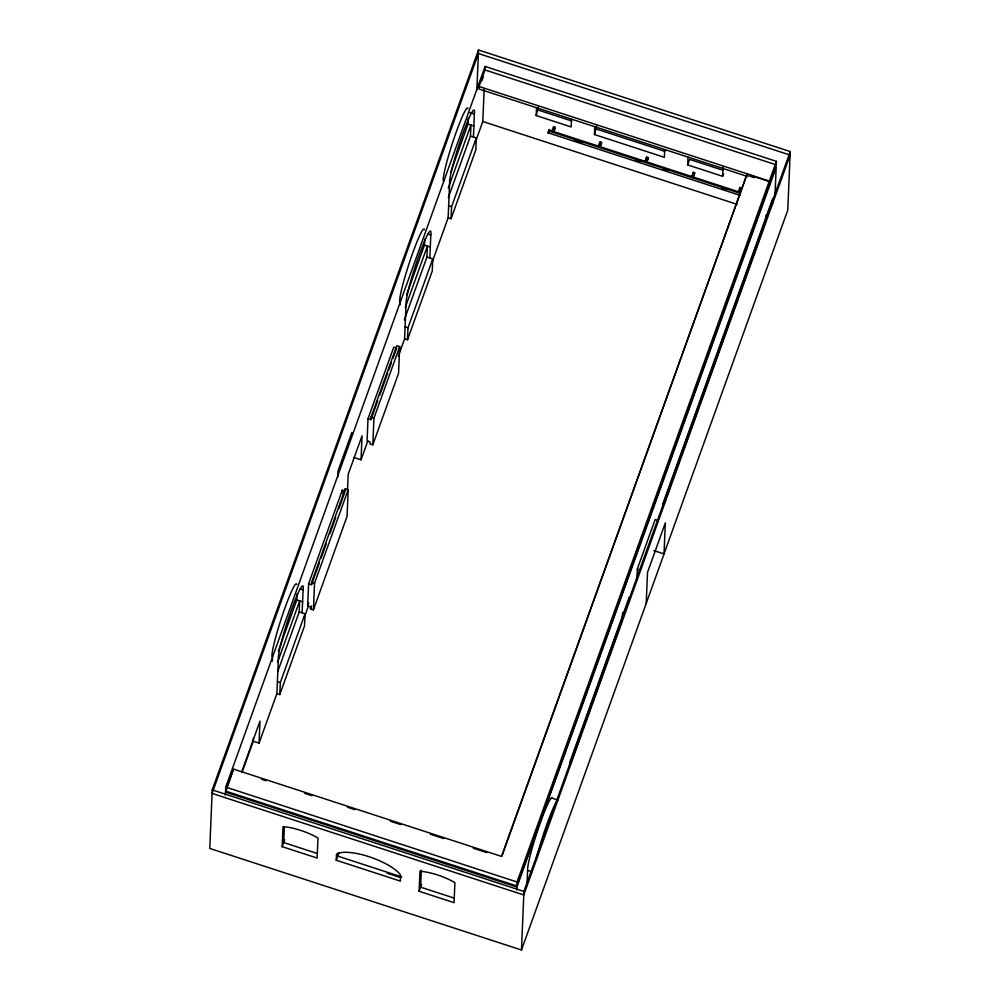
<?xml version="1.0" encoding="UTF-8"?>
<svg xmlns="http://www.w3.org/2000/svg" width="1000" height="1000" viewBox="0 0 1000 1000"><rect width="100%" height="100%" fill="white"/><g stroke="black" fill="none" stroke-linecap="round" stroke-linejoin="round"><path stroke-width="1.5" d="M212.225 789.887L209.775 848.438L521.475 950L787.775 210.113L790.225 151.562L478.525 50L212.225 789.887L523.925 891.45L521.475 950M225.4 795.125L225.525 792.087L233.487 769.087L501.5 856.413L747.013 174.275L770.312 181.875L516.888 886L225.575 791.087L225.738 787.087L485.112 66.45L776.425 161.363L776.275 164.862L770.312 181.875M242.188 771.95L253.25 741.225L253.363 738.288M253.25 741.225L259.075 743.125L259.988 721.1L241.562 772.312M272.337 661.188L272.475 658.188M259.075 743.125L276.887 693.612L278.363 658.575A38.712 3.575 -72 0 1 291.325 610.188A38.712 3.575 -72 0 1 303.113 589.812L300.2 588.862M276.887 693.612L279.8 694.562L280.312 682.55L305.05 613.787L299.225 611.888L299.688 600.875L277.575 662.325M282.188 846.675L283.025 826.663A30.775 9.6 19.8 0 1 317.987 838.05L317.15 858.062L282.188 846.675L284.662 839.8M284.325 827.15L283.675 842.55L317.175 853.462M278.35 651.137L296.775 599.925L297.025 593.925M302.137 612.837L303.113 589.812M305.05 613.787L304.55 625.8L279.8 694.562M307.675 605.938L308.612 583.725L342.275 490.2L345.188 491.15L345.288 488.75L348.2 489.7L347.075 516.325L313.425 609.837L310.512 608.888L310.587 606.888L307.675 605.938L308.738 603.025M308.612 583.725L311.525 584.675L311.625 582.275L345.288 488.75M313.425 609.837L314.538 583.212L348.2 489.7M337.738 476.987L337.987 470.975L351.85 432.475M342.15 493.162L342.275 490.2M347.488 490.812L348.188 474.3L362.05 435.8L361.037 459.812L353.75 457.438M336.25 860.225L336.5 854.225A35.575 11.1 19.8 0 1 368.888 856.663A35.575 11.1 19.8 0 1 400.588 875.1L400.337 881.112L336.25 860.225L338.725 853.35M337.863 853.1L337.738 856.1L401.825 876.988M368.013 418.688L367.075 440.913L369.988 441.863L369.913 443.862L372.825 444.812L398.562 373.3L399.675 346.675L396.763 345.725L371.025 417.238L370.925 419.637L368.013 418.688L393.75 347.175L396.662 348.125L392.987 358.338M372.825 444.812L373.938 418.188L399.675 346.675M400.112 304.862L399.65 301.675A38.712 3.575 -72 0 1 410.875 258.238A38.712 3.575 -72 0 1 424.462 229.65M398.3 356.287L404.6 338.787L406.062 303.762A38.712 3.575 -72 0 1 419.025 255.362A38.712 3.575 -72 0 1 430.812 235L427.9 234.05M404.6 338.787L407.512 339.738L408.013 327.725L432.762 258.962L426.938 257.075L427.4 246.062L405.275 307.512M406.575 294.85L424.487 245.113L424.738 239.1M429.85 258.025L430.812 235M432.762 258.962L432.262 270.975L407.512 339.738M419.113 891.287L419.95 871.263A30.775 9.6 19.8 0 1 454.9 882.65L454.062 902.675L419.113 891.287L421.587 884.412M432.475 261.325L448.15 217.775L449.625 182.738A38.712 3.575 -72 0 1 462.587 134.35A38.712 3.575 -72 0 1 474.375 113.975L470 112.55M421.3 870.225L420.588 887.163L454.087 898.075M448.15 217.775L451.062 218.725L451.575 206.713L476.325 137.95L470.487 136.05L470.95 125.037L448.312 187.95M450.662 172.362L468.038 124.087L468.3 118.088M473.413 137L474.375 113.975M476.838 90.2L478.525 50M476.325 137.95L475.812 149.95L451.062 218.725M485.112 66.45L484.963 69.95L479.025 86.463L478.925 88.963L748.05 176.65M475.513 141.762L482.8 121.5L484.15 89.312M571.487 119.25L571.163 126.95L536.2 115.562L536.525 107.863M536.2 115.562L538.312 106.988M516.712 890.037L516.838 887.013L776.175 167.375L775.013 194.963M516.888 886L517.05 882L776.425 161.363M526.975 885.15L527.6 870.387A38.712 3.575 -72 0 1 538.812 826.963A38.712 3.575 -72 0 1 552.4 798.363M664.7 149.825L664.375 157.325L594.462 134.55L594.775 127.037M569.6 765.487L569.725 762.525L629.125 597.5L628.938 601.938M594.462 134.55L596.575 126.05M600.062 141.95L598.375 146.625L600.062 141.95L601.512 142.425L601.45 144.125L599.837 147.1L601.512 142.425M622.288 619.812L622.6 612.425M646.675 157.137L644.987 161.812L646.45 162.288L648.062 159.312L648.125 157.613L646.675 157.137L644.987 161.812M636.862 579.95L637.312 569.087L655.138 519.575L658.05 520.525M646.213 603.438L647.513 572.4L665.325 522.9L664.025 553.925L653.838 550.6M662.663 506.938L662.788 503.975L772.675 198.663L772.425 204.587M723.637 173.562L722.638 176.312L687.688 164.925L688.012 157.225M693.213 174.025L693.288 172.325L694.737 172.8L693.05 177.475L691.6 177L693.288 172.325M722.638 176.312L723.025 167.075M739.887 187.512L739.825 189.213L741.275 189.688L739.663 192.662L738.213 192.188L739.887 187.512L741.35 187.987L741.275 189.688M747.013 174.275L501.987 855.938M765.825 220.987L766.075 215.075M399.65 301.675L400.712 298.75M225.575 791.087L233.487 769.087M481.887 80.712L483.375 76.588M277.638 671.875L299.225 611.888M404.288 319.975L426.938 257.075M448.375 197.5L470.487 136.05M311.525 584.675L319.413 562.75M320.988 558.375L326.25 543.763M329.925 533.525L335.712 517.45M338.875 508.688L344.663 492.612M370.925 419.637L377.75 400.662M379.85 394.825L387.725 372.938M388.787 370.012L391.413 362.725M304.25 617.575L308.438 605.938M361.037 459.812L367.863 440.863M310.512 608.888L311.562 605.975M554.913 127.212L553.225 131.888L555.125 129L554.913 127.212L553.45 126.762L551.775 131.438L553.675 128.562M646.45 162.288L648.125 157.613M687.688 164.925L689.663 159.412L723.162 170.338M693.05 177.475L694.737 172.8M739.663 192.662L741.35 187.987M523.925 891.45L790.225 151.562M570.775 762.938L581.287 733.737M582.863 729.35L590.75 707.45M591.8 704.525L621.763 621.275M663.863 504.288L671.263 483.738M672.85 479.325L679.712 460.25M681.825 454.375L689.75 432.362M690.812 429.425L698.737 407.4M699.788 404.475L707.712 382.45M708.775 379.513L765.3 222.463M740.438 193.438L549.862 131.337L547.888 132.738L549.312 132.562M484.963 69.95L776.275 164.862M479.025 86.463L770.337 181.375M749.875 176.225L754.25 177.65M538.188 110.062L571.688 120.975M596.45 129.05L664.9 151.35M599.987 143.65L601.45 144.125M739.688 192.162L548.875 129.987L547.888 132.738L739.9 195.3M574.575 140.412L581.862 142.787M635.75 160.338L640.125 161.762M663.425 169.363L667.8 170.775M721.688 188.337L726.062 189.762M482.8 121.5L737.15 204.375M468.038 124.087L473.862 125.988M443.8 180.837L443.212 180.65A38.712 3.575 -72 0 1 454.425 137.225A38.712 3.575 -72 0 1 468.013 108.625M448.663 205.763L451.575 206.713M424.487 245.113L430.312 247.013M405.1 326.788L408.013 327.725M371.025 417.238L373.938 418.188M637.312 569.087L640.225 570.037M311.625 582.275L314.538 583.212M296.775 599.925L302.6 601.825M272.538 656.675L271.95 656.488A38.712 3.575 -72 0 1 283.163 613.062A38.712 3.575 -72 0 1 296.75 584.475M277.387 681.6L280.312 682.55M551.487 797.95L557.888 800.037M261.588 779.25L266.025 780.7M304.525 793.25L311.925 795.662M347.463 807.237L354.862 809.65M390.4 821.225L400.763 824.6M430.387 834.25L443.713 838.6M473.325 848.238L486.65 852.588M527.6 870.387L531.962 871.812M225.738 787.087L517.05 882M225.525 792.087L516.838 887.013M387.212 873.238L400.325 877.513M549.862 131.337L548.913 129.925L549.338 131.35M536.038 859.837A38.712 3.575 -72 0 1 556.075 802.475M478.375 53.5L212.075 793.4L523.775 894.95L790.088 155.062L478.375 53.5"/></g></svg>
